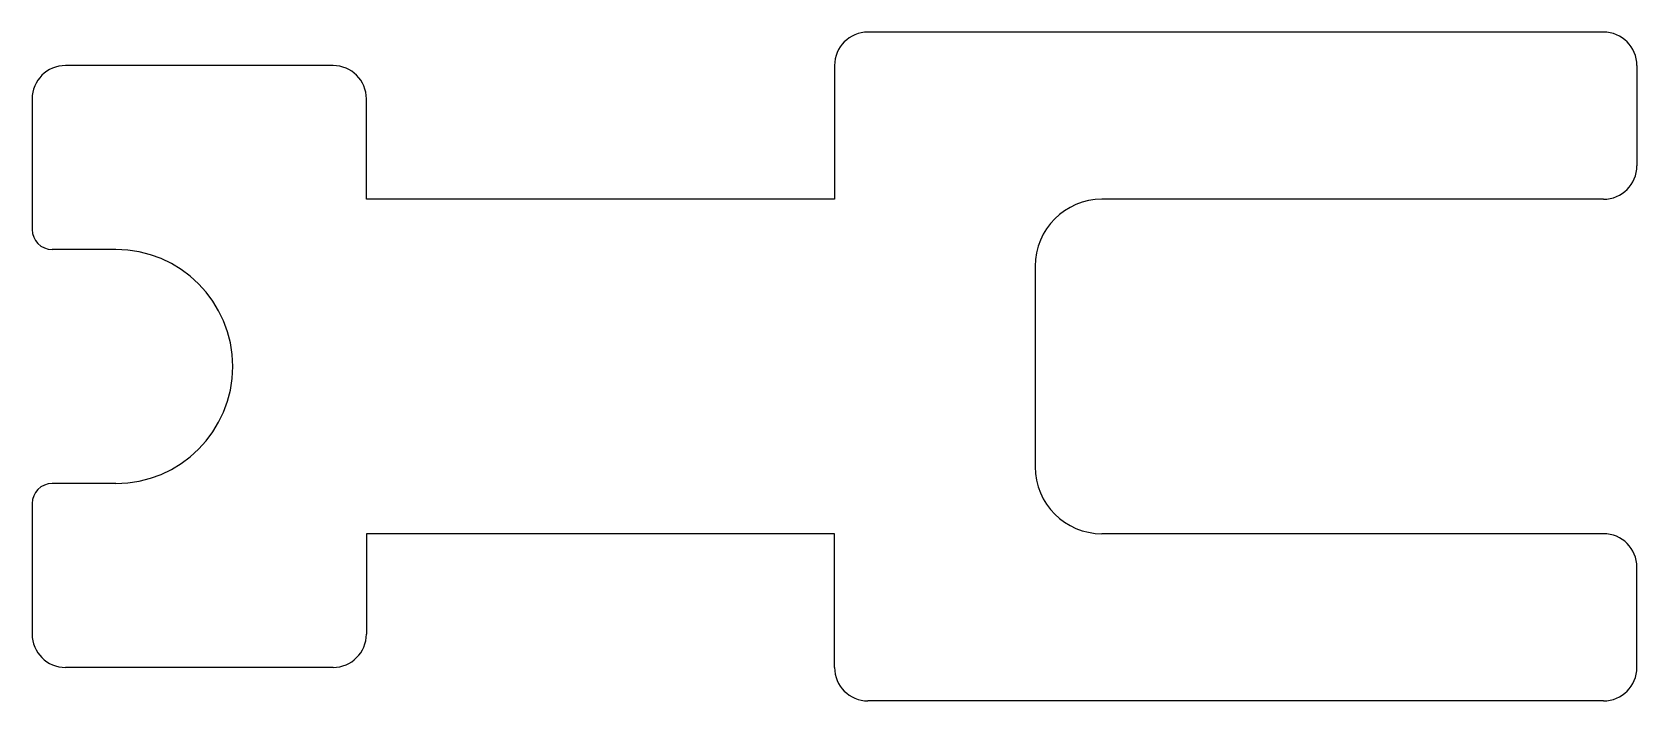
# Model space of a CAD drawing. Extents: x 535.3 to 559.3, y 622.7 to 632.7.
import ezdxf

# ---------------------------------------------------------------- set-up
doc = ezdxf.new("R2010")
doc.units = 0
doc.layers.get('0').update_dxf_attribs({"linetype": 'CONTINUOUS'})

msp = doc.modelspace()

# ---------------------------------------------------------------- linework, layer by layer
for p, q in [((558.791, 632.674), (547.791, 632.674)), ((539.791, 632.174), (535.791, 632.174)), ((547.291, 632.174), (547.291, 630.174)), ((559.291, 632.174), (559.291, 630.674)), ((535.291, 631.674), (535.291, 629.724)), ((540.291, 630.174), (540.291, 631.674)), ((547.291, 630.174), (540.291, 630.174)), ((558.791, 630.174), (551.291, 630.174)), ((536.541, 629.424), (535.591, 629.424)), ((550.291, 629.174), (550.291, 626.174)), ((536.541, 625.924), (535.591, 625.924)), ((535.291, 625.624), (535.291, 623.674)), ((540.291, 625.174), (540.291, 623.674)), ((547.291, 625.174), (540.291, 625.174)), ((547.291, 623.174), (547.291, 625.174)), ((558.791, 625.174), (551.291, 625.174)), ((559.291, 623.174), (559.291, 624.674)), ((539.791, 623.174), (535.791, 623.174)), ((558.791, 622.674), (547.791, 622.674))]:
    msp.add_line(p, q)
for centre, radius, start, end in [((547.791, 632.174), 0.5, 90, 180), ((558.791, 632.174), 0.5, 0, 90), ((535.791, 631.674), 0.5, 90, 180), ((539.791, 631.674), 0.5, 0, 90), ((558.791, 630.674), 0.5, 270, 0), ((551.291, 629.174), 1, 90, 180), ((535.591, 629.724), 0.3, 180, 270), ((536.541, 627.674), 1.75, 270, 90), ((551.291, 626.174), 1, 180, 270), ((535.591, 625.624), 0.3, 90, 180), ((558.791, 624.674), 0.5, 0, 90), ((535.791, 623.674), 0.5, 180, 270), ((539.791, 623.674), 0.5, 270, 0), ((547.791, 623.174), 0.5, 180, 270), ((558.791, 623.174), 0.5, 270, 0)]:
    msp.add_arc(centre, radius, start, end)

doc.saveas('drawing.dxf')
